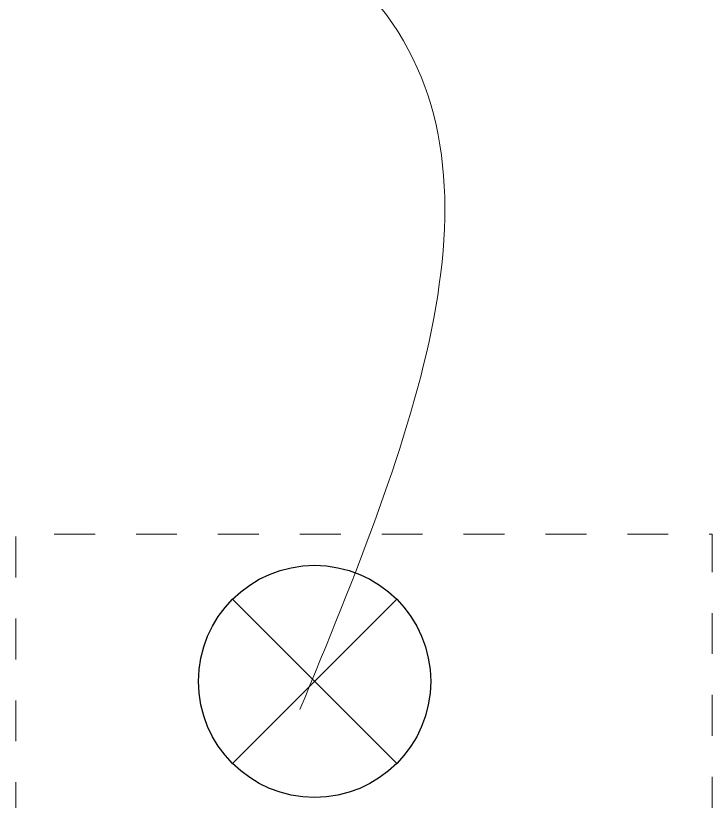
# Model space of a CAD drawing. Header units: centimetres. Extents: x 2666 to 9670, y 1889 to 5633.
# Drawn here: x 4628.2 to 4718.2, y 3524.9 to 3626.5 of the extents above; entities that cross this region are included whole.
import ezdxf

# ---------------------------------------------------------------- set-up
doc = ezdxf.new("R2010")
doc.units = ezdxf.units.CM
doc.header["$LTSCALE"] = 12.7
doc.linetypes.add('VW-01', pattern=[0.83312, 0.41656, -0.41656])
doc.layers.add('B Général', color=7, linetype='Continuous', lineweight=5)
doc.layers.add('prlm-ELEC-CFO', color=1, linetype='Continuous', lineweight=25)

# ---------------------------------------------------------------- blocks, each defined once
blk = doc.blocks.new('xi.PTCE')
at = {"layer": 'prlm-ELEC-CFO', "color": 0}
for points in [[(-10.61, 10.61), (10.61, -10.61)], [(10.61, 10.61), (-10.61, -10.61)]]:
    blk.add_lwpolyline(points, dxfattribs=at)
at = {"layer": 'prlm-ELEC-CFO', "color": 0, "linetype": 'ByBlock'}
blk.add_circle((0, 0), 15, dxfattribs=at)
blk = doc.blocks.new('Lit 90.190')
at = {"layer": 'B Général', "color": 7, "linetype": 'VW-01', "lineweight": 5}
blk.add_line((45, 54.99), (-45, 20.35), dxfattribs=at)
at = {"layer": 'B Général', "linetype": 'VW-01', "flags": 128}
for points in [[(-45, 95), (45, 95), (45, -95), (-45, -95)], [(-45, 95), (45, 95), (45, 54.99), (-45, 54.99)]]:
    blk.add_lwpolyline(points, close=True, dxfattribs=at)

msp = doc.modelspace()

# ---------------------------------------------------------------- linework, layer by layer
at = {"layer": 'prlm-ELEC-CFO', "lineweight": 13}
msp.add_spline([(4635.09, 3696.84), (4632.07, 3669.2), (4674.39, 3628.7), (4664.91, 3536.78)], degree=3, dxfattribs=at)

# ---------------------------------------------------------------- block references
at = {"layer": 'B Général', "color": 7, "xscale": -1, "rotation": 180}
msp.add_blockref('Lit 90.190', (4673.2, 3464.46), dxfattribs=at)
at = {"layer": 'prlm-ELEC-CFO'}
msp.add_blockref('xi.PTCE', (4666.82, 3540.43), dxfattribs=at)

doc.saveas('drawing.dxf')
